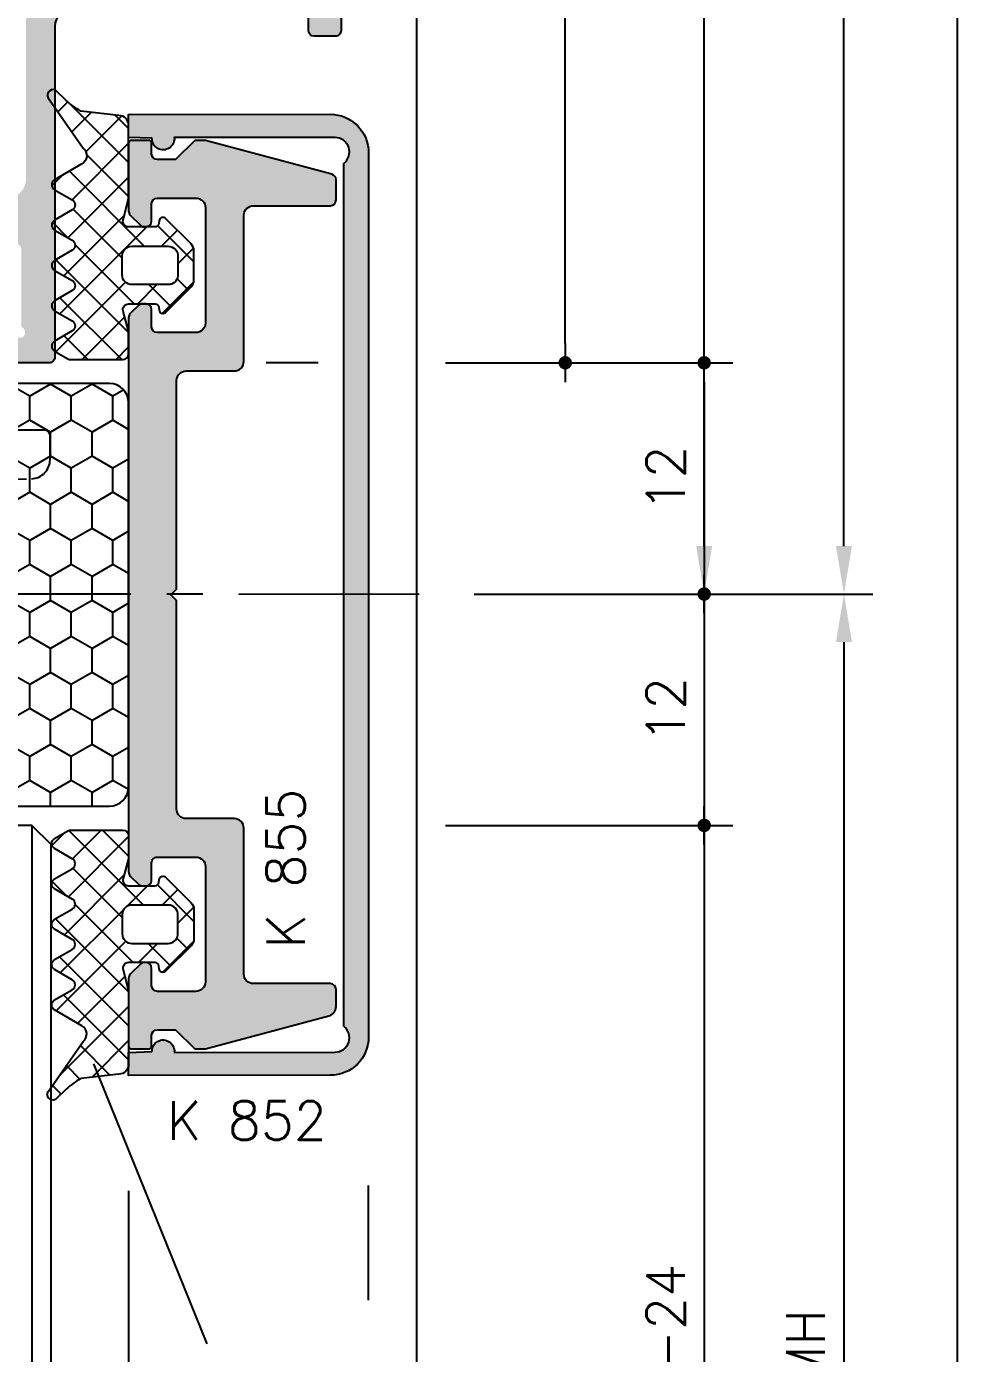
# Model space of a CAD drawing. Extents: x 0 to 4131, y -1600 to 527.
# Drawn here: x 621.5 to 670, y -1211.6 to -1142.6 of the extents above; entities that cross this region are included whole.
import ezdxf

# ---------------------------------------------------------------- set-up
doc = ezdxf.new("R2010")
doc.units = 0
doc.header["$LTSCALE"] = 7.5
doc.header["$MEASUREMENT"] = 0
doc.linetypes.add('CENTER', pattern=[2, 1.25, -0.25, 0.25, -0.25])
doc.linetypes.add('HIDDEN', pattern=[0.375, 0.25, -0.125])
doc.layers.get('0').update_dxf_attribs({"linetype": 'CONTINUOUS'})
doc.layers.get('DEFPOINTS').update_dxf_attribs({"linetype": 'CONTINUOUS'})
for name, color, linetype in [('ASSI', 1, 'CENTER'), ('FILL', 8, 'CONTINUOUS'), ('FINE', 7, 'CONTINUOUS'), ('GOMMA', 3, 'CONTINUOUS'), ('GROSSA', 4, 'CONTINUOUS'), ('MARCHIO', 7, 'CONTINUOUS'), ('NASC', 7, 'HIDDEN'), ('QUOTE', 254, 'CONTINUOUS'), ('TRATTEGGI', 140, 'CONTINUOUS'), ('VETRO', 6, 'CONTINUOUS')]:
    doc.layers.add(name, color=color, linetype=linetype)
doc.styles.get("Standard").update_dxf_attribs({"font": 'romans.shx'})
doc.dimstyles.new('FRECCIA_1-1', dxfattribs={"dimtxt": 2, "dimasz": 2.5, "dimexe": 1.5, "dimexo": 1.5, "dimgap": 1, "dimtad": 3, "dimdsep": 46, "dimtxsty": 'Standard', "dimcen": 0, "dimclrt": 2, "dimaunit": 1, "dimadec": 0, "dimazin": 0, "dimtfac": 0.7, "dimtmove": 0, "dimatfit": 3, "dimfxl": 1, "dimtolj": 2, "dimarcsym": 0})
doc.dimstyles.new('SCALA_1-1$0', dxfattribs={"dimtxt": 2, "dimasz": 1, "dimexe": 1.5, "dimexo": 1.5, "dimgap": 1, "dimtad": 3, "dimdsep": 46, "dimtxsty": 'Standard', "dimblk1": 'PUNTO', "dimblk2": 'PUNTO', "dimsah": 1, "dimcen": 0.09, "dimclrt": 2, "dimadec": 0, "dimazin": 0, "dimtfac": 0.7, "dimtmove": 0, "dimatfit": 3, "dimldrblk": 'PUNTO', "dimfxl": 1, "dimtolj": 2, "dimarcsym": 0})

# ---------------------------------------------------------------- blocks, each defined once
blk = doc.blocks.new('*D485')
at = {"layer": 'DEFPOINTS', "color": 0, "transparency": 16777216}
for p in [(643.3470687115619, -1172.090153354739), (644.0746751856543, -1247.989577344245), (664.0891889623015, -1247.989577344245)]:
    blk.add_point(p, dxfattribs=at)
at = {"layer": 'QUOTE', "color": 0, "lineweight": -2, "transparency": 16777216}
for p, q in [((644.8470687115619, -1172.090153354739), (665.5891889623015, -1172.090153354739)), ((664.0891889623015, -1174.590153354739), (664.0891889623015, -1247.989577344245))]:
    blk.add_line(p, q, dxfattribs=at)
at = {"layer": 'QUOTE', "color": 0, "transparency": 16777216}
blk.add_solid([(663.6725222956348, -1174.590153354739), (664.5058556289681, -1174.590153354739), (664.0891889623015, -1172.090153354739)], dxfattribs=at)
at = {"layer": 'QUOTE', "color": 2, "transparency": 16777216, "insert": (662.089188962301, -1211.289865349492), "char_height": 2, "attachment_point": 5, "rotation": 90}
blk.add_mtext('\\A2;MH', dxfattribs=at)
blk = doc.blocks.new('_None')
blk = doc.blocks.new('PUNTO')
blk.add_line((-1, 0), (1, 0))
at = {"const_width": 0.35}
blk.add_lwpolyline([(-0.1750000000000114, 0, 1), (0.1750000000000114, 0, 1)], format="xyb", close=True, dxfattribs=at)
blk = doc.blocks.new('*D486')
at = {"layer": 'DEFPOINTS', "color": 0, "transparency": 16777216}
for p in [(641.8470687115619, -1184.131036570296), (644.0746751856543, -1247.989577344245), (656.8144745836721, -1247.989577344245)]:
    blk.add_point(p, dxfattribs=at)
at = {"layer": 'QUOTE', "color": 0, "lineweight": -2, "transparency": 16777216}
for p, q in [((643.3470687115619, -1184.131036570296), (658.3144745836721, -1184.131036570296)), ((656.8144745836721, -1185.131036570296), (656.8144745836721, -1247.989577344245))]:
    blk.add_line(p, q, dxfattribs=at)
at = {"layer": 'QUOTE', "color": 0, "lineweight": -2, "transparency": 16777216, "rotation": 90}
blk.add_blockref('PUNTO', (656.8144745836721, -1184.131036570296), dxfattribs=at)
at = {"layer": 'QUOTE', "color": 2, "transparency": 16777216, "insert": (654.8144745836717, -1216.560306957271), "char_height": 2, "attachment_point": 5, "rotation": 90}
blk.add_mtext('\\A2;VETRO MH-24', dxfattribs=at)
blk = doc.blocks.new('*D487')
at = {"layer": 'DEFPOINTS', "color": 0, "transparency": 16777216}
for p in [(643.3470687115619, -1172.090153354739), (641.8470687115619, -1184.131036570296), (656.8144745836721, -1184.131036570296)]:
    blk.add_point(p, dxfattribs=at)
at = {"layer": 'QUOTE', "color": 0, "lineweight": -2, "transparency": 16777216}
for p, q in [((644.8470687115619, -1172.090153354739), (658.3144745836721, -1172.090153354739)), ((656.8144745836721, -1173.090153354739), (656.8144745836721, -1183.131036570296)), ((643.3470687115619, -1184.131036570296), (658.3144745836721, -1184.131036570296))]:
    blk.add_line(p, q, dxfattribs=at)
for p, rotation in [((656.8144745836721, -1172.090153354739), 90), ((656.8144745836721, -1184.131036570296), 270)]:
    blk.add_blockref('PUNTO', p, dxfattribs=dict(at, rotation=rotation))
at = {"layer": 'QUOTE', "color": 2, "transparency": 16777216, "insert": (654.8144745836717, -1178.110594962518), "char_height": 2, "attachment_point": 5, "rotation": 90}
blk.add_mtext('\\A2;12', dxfattribs=at)
blk = doc.blocks.new('*D488')
at = {"layer": 'DEFPOINTS', "color": 0, "transparency": 16777216}
for p in [(641.8470687115619, -1160.05463678053), (643.3470687115619, -1172.090153354739), (656.8144745836721, -1172.090153354739)]:
    blk.add_point(p, dxfattribs=at)
at = {"layer": 'QUOTE', "color": 0, "lineweight": -2, "transparency": 16777216}
for p, q in [((643.3470687115619, -1160.05463678053), (658.3144745836721, -1160.05463678053)), ((656.8144745836721, -1161.05463678053), (656.8144745836721, -1171.090153354739)), ((644.8470687115619, -1172.090153354739), (658.3144745836721, -1172.090153354739))]:
    blk.add_line(p, q, dxfattribs=at)
for p, rotation in [((656.8144745836721, -1160.05463678053), 90), ((656.8144745836721, -1172.090153354739), 270)]:
    blk.add_blockref('PUNTO', p, dxfattribs=dict(at, rotation=rotation))
at = {"layer": 'QUOTE', "color": 2, "transparency": 16777216, "insert": (654.8144745836717, -1166.072395067635), "char_height": 2, "attachment_point": 5, "rotation": 90}
blk.add_mtext('\\A2;12', dxfattribs=at)
blk = doc.blocks.new('*D489')
at = {"layer": 'DEFPOINTS', "color": 0, "transparency": 16777216}
for p in [(641.847068711562, -1075.016632784633), (649.580771647617, -1075.016632784633), (641.8470687115619, -1160.054636808116)]:
    blk.add_point(p, dxfattribs=at)
at = {"layer": 'QUOTE', "color": 0, "lineweight": -2, "transparency": 16777216}
for p, q in [((643.347068711562, -1075.016632784633), (651.080771647617, -1075.016632784633)), ((649.580771647617, -1159.054636808116), (649.580771647617, -1076.016632784633)), ((643.3470687115619, -1160.054636808116), (651.080771647617, -1160.054636808116))]:
    blk.add_line(p, q, dxfattribs=at)
for p, rotation in [((649.580771647617, -1075.016632784633), 90), ((649.580771647617, -1160.054636808116), 270)]:
    blk.add_blockref('PUNTO', p, dxfattribs=dict(at, rotation=rotation))
at = {"layer": 'QUOTE', "color": 2, "transparency": 16777216, "insert": (647.5807716476165, -1117.535634796374), "char_height": 2, "attachment_point": 5, "rotation": 90}
blk.add_mtext('\\A2;85', dxfattribs=at)
blk = doc.blocks.new('*D497')
at = {"layer": 'DEFPOINTS', "color": 0, "transparency": 16777216}
for p in [(645.1345676514773, -1043.775181573203), (664.0891889623015, -1043.775181573203), (643.3470687115619, -1172.090153354739)]:
    blk.add_point(p, dxfattribs=at)
at = {"layer": 'QUOTE', "color": 0, "lineweight": -2, "transparency": 16777216}
for p, q in [((664.0891889623015, -1169.590153354739), (664.0891889623015, -1043.775181573203)), ((644.8470687115619, -1172.090153354739), (665.5891889623015, -1172.090153354739))]:
    blk.add_line(p, q, dxfattribs=at)
at = {"layer": 'QUOTE', "color": 0, "transparency": 16777216}
blk.add_solid([(663.6725222956348, -1169.590153354739), (664.5058556289681, -1169.590153354739), (664.0891889623015, -1172.090153354739)], dxfattribs=at)
at = {"layer": 'QUOTE', "color": 2, "transparency": 16777216, "insert": (662.089188962301, -1106.682667463971), "char_height": 2, "attachment_point": 5, "rotation": 90}
blk.add_mtext('\\A2;HM', dxfattribs=at)
blk = doc.blocks.new('*D498')
at = {"layer": 'DEFPOINTS', "color": 0, "transparency": 16777216}
for p in [(645.1345676514773, -1043.775181573203), (656.8144745836721, -1043.775181573203), (643.3470687115619, -1172.090153354739)]:
    blk.add_point(p, dxfattribs=at)
at = {"layer": 'QUOTE', "color": 0, "lineweight": -2, "transparency": 16777216}
for p, q in [((656.8144745836721, -1169.590153354739), (656.8144745836721, -1043.775181573203)), ((644.8470687115619, -1172.090153354739), (658.3144745836721, -1172.090153354739))]:
    blk.add_line(p, q, dxfattribs=at)
at = {"layer": 'QUOTE', "color": 0, "transparency": 16777216}
blk.add_solid([(656.3978079170055, -1169.590153354739), (657.2311412503387, -1169.590153354739), (656.8144745836721, -1172.090153354739)], dxfattribs=at)
at = {"layer": 'QUOTE', "color": 2, "transparency": 16777216, "insert": (654.8144745836717, -1106.682667463971), "char_height": 2, "attachment_point": 5, "rotation": 90}
blk.add_mtext('\\A2;TELAIO HM-24', dxfattribs=at)

msp = doc.modelspace()

# ---------------------------------------------------------------- hatches: boundary and pattern name
at = {"layer": 'FILL'}
h = msp.add_hatch(color=253, dxfattribs=at)
h.paths.add_polyline_path([(590.5361964446654, -1125.468843408796, 0.5062415994910151), (590.2499270404307, -1125.079122573985), (588.6960283504593, -1125.079122573985, 0.2677884243600632), (588.5235879591248, -1125.180230180637, -0.3529849633650398), (588.1731031499987, -1125.31816836867), (587.1356571347553, -1125.044712860367, -0.3405910713408516), (586.912121072143, -1124.754621036491), (586.9121210721426, -1121.854637581562, -0.4142135623730951), (587.2121210721423, -1121.554637581562), (587.8121210721426, -1121.554637581562, 0.4142135623730951), (588.1121210721424, -1121.254637581562), (588.1121210721424, -1121.054637581562, 0.4142135623730951), (587.1121210721424, -1120.054637581562), (582.4121210721426, -1120.054637581562, 0.4142135623730951), (581.4121210721426, -1121.054637581562), (581.4121210721426, -1121.254637581562, 0.4142135623730951), (581.7121210721423, -1121.554637581562), (585.1121210721424, -1121.554637581562, -0.4142135623730951), (585.4121210721426, -1121.854637581562), (585.4121210721426, -1124.754637581562, -0.4142135623730951), (585.1121210721424, -1125.054637581562), (562.7121210721423, -1125.054637581562, -0.4142135623730951), (562.4121210721426, -1124.754637581562), (562.4121210721426, -1121.854637581562, -0.4142135623730951), (562.7121210721423, -1121.554637581562), (564.6121210721424, -1121.554637581562, 0.4142135623730951), (564.9121210721426, -1121.254637581562), (564.9121210721426, -1121.054637581562, 0.4142135623730951), (563.9121210721426, -1120.054637581562), (560.9121210721426, -1120.054637581562), (560.9121210721426, -1143.754637581562, 0.4142135623730951), (561.2121210721423, -1144.054637581562), (562.1121210721424, -1144.054637581562, 0.4142135623730951), (562.4121210721426, -1143.754637581562), (562.4121210721426, -1143.354637581562, -0.414213562373095), (562.7121210721423, -1143.054637581562), (590.2618633333361, -1143.054637581562, -0.4142135623730951), (590.7618633333361, -1143.554637581562), (590.7618633333361, -1159.554637564093, 0.4142135726064015), (591.2618633508052, -1160.054637564093), (593.0230524152942, -1160.054637520752), (594.0228454111918, -1159.791106794454, -0.3529849633649959), (594.3733302203179, -1159.929044982487, 0.2677884243586208), (594.5457706116515, -1160.030152589139), (596.0996693016243, -1160.030152589139, 0.5062415994909608), (596.3859387058585, -1159.640431754328), (595.7839742556623, -1157.719762994498, 0.1989123673796476), (595.3912047144279, -1157.250044560157), (595.1101343784132, -1157.103115287229, 0.577350269189636), (594.8176561798202, -1157.288739917459), (594.8297533015289, -1157.57716147175), (593.1216564051426, -1158.661224681631, -0.1423287356553773), (592.8001451144494, -1158.754637581562), (592.7618633333361, -1158.754637581562, -0.707106781186458), (592.7618633333361, -1158.188952156612), (592.7618633333361, -1154.15463750256, -0.414213562373095), (593.0618633333359, -1153.85463750256), (593.2814785756066, -1153.85463750256, -0.1316524975874153), (593.4314785756067, -1153.894829881424), (594.9618633333359, -1154.778397933263, 0.5773502691893652), (595.2618633333361, -1154.605192852506), (595.2618633333361, -1153.450492314127, 0.2679491924311162), (594.7618633333361, -1152.584466910342), (592.7618633333361, -1151.429766371963, -0.267949192431109), (592.2618633333361, -1150.563740968179), (592.2618633333361, -1143.554637581562, 0.4142135623730951), (590.2618633333361, -1141.554637581562), (588.0623788109508, -1141.554637581562, -0.4142135623730951), (587.0623788109508, -1140.554637581562), (587.0623788109508, -1134.1701076354, -0.2679491924310897), (587.5623788109508, -1133.304082231616), (588.912121072143, -1132.52480817378, 0.2679491924310899), (589.412121072143, -1131.658782769995), (589.412121072143, -1130.504082231616, 0.577350269189365), (589.1121210721433, -1130.330877150859), (587.581736314414, -1131.214445202698, -0.1316524975874026), (587.4317363144139, -1131.254637581563), (587.2121210721432, -1131.254637581563, -0.4142135623730951), (586.912121072143, -1130.954637581562), (586.912121072143, -1126.920323006512, -0.707106781186458), (586.912121072143, -1126.354637581562), (586.9504028532563, -1126.354637581562, -0.1423287356553773), (587.2719141439495, -1126.448050481493), (588.9800110403351, -1127.532113691374), (588.9679139186267, -1127.820535245665, 0.5773502691894904), (589.2603921172201, -1128.006159875895), (589.5414624532348, -1127.859230602967, 0.1989123673796478), (589.9342319944692, -1127.389512168626)])
h.paths.add_polyline_path([(585.4121210721426, -1127.054637581562), (585.4121210721426, -1141.054637581562, -0.4142135623730951), (585.1121210721424, -1141.354637581562), (582.4121210721426, -1141.354637581562), (582.4121210721426, -1141.554637581562), (565.4121210721426, -1141.554637581562), (565.4121210721426, -1141.354637581562), (562.7121210721423, -1141.354637581562, -0.4142135623730957), (562.4121210721426, -1141.054637581562), (562.4121210721426, -1127.054637581562, -0.4142135623730951), (562.7121210721423, -1126.754637581562), (565.4121210721426, -1126.754637581562), (565.4121210721426, -1126.554637581562), (582.4121210721426, -1126.554637581562), (582.4121210721426, -1126.754637581562), (585.1121210721424, -1126.754637581562, -0.4142135623730946)], flags=16)
h.paths.add_polyline_path([(627.7133606196919, -1125.354637581562, 0.414213562373317), (627.4133606196922, -1125.054637581562), (625.6514231252588, -1125.054637581562), (624.6516298986578, -1125.31816836867, -0.3529849633649749), (624.3011450895317, -1125.180230180636, 0.2677884243618742), (624.1287046981959, -1125.079122573985), (622.5748060082258, -1125.079122573985, 0.5062415994908586), (622.2885366039911, -1125.468843408796), (622.8905010541873, -1127.389512168626, 0.1989123673796727), (623.2832705954218, -1127.859230602967), (623.5643409314364, -1128.006159875894, 0.5773502691896791), (623.8568191300299, -1127.820535245665), (623.8447220083215, -1127.532113691374), (625.552818904707, -1126.448050481493, -0.142328735655366), (625.8743301954003, -1126.354637581562), (625.9126119765135, -1126.354637581562, -0.7071067811864375), (625.9126119765135, -1126.920323006512), (625.9126119765135, -1130.954637581562, -0.4142135623731505), (625.6126119765138, -1131.254637581562), (625.3929967342431, -1131.254637581562, -0.1316524975873914), (625.242996734243, -1131.214445202698), (623.7126119765137, -1130.330877150859, 0.577350269189835), (623.4126119765135, -1130.504082231616), (623.4126119765135, -1131.658782767586, 0.2679491875892408), (623.9126119608643, -1132.524808162335), (625.4126119937375, -1133.390833624876, -0.2679491871019831), (625.9126119765135, -1134.256859018716), (625.9126119765135, -1138.254637581563, -0.4142135623730839), (624.4126119765135, -1139.754637581563), (623.5126118656619, -1139.754637581563, 0.4142135623730951), (621.5126118656619, -1141.754637581563), (621.5126118656619, -1150.477137733356, -0.2679491924311126), (621.0126118656624, -1151.34316313714), (619.2626118656619, -1152.353526108222, 0.2679491924311431), (618.7626118656619, -1153.219551512007), (618.7626118656619, -1154.605192158062, 0.5773502691897404), (619.0626118656621, -1154.778397238819), (620.5929966233914, -1153.89482918698, -0.1316524975874119), (620.7429966233915, -1153.854636808115), (620.9626118656618, -1153.854636808115, -0.4142135623731505), (621.2626118656619, -1154.154636808115), (621.2626118656619, -1158.188951383166, -0.7071067811864375), (621.2626118656619, -1158.754636808115), (621.2243300845487, -1158.754636808115, -0.142328735655414), (620.9028187938554, -1158.661223908184), (619.1947218974699, -1157.577160698303), (619.2068190191783, -1157.288739144012, 0.5773502691896787), (618.9143408205848, -1157.103114513783), (618.6332704845702, -1157.250043786711, 0.1989123673796722), (618.2405009433357, -1157.719762221052), (617.6385364931396, -1159.640430980882, 0.5062415994908586), (617.9248058973742, -1160.030151815693), (619.4787045873463, -1160.030151815693, 0.267788424359144), (619.6511449786801, -1159.929044209041, -0.3529849633649747), (620.0016297878062, -1159.791106021007), (621.001422805098, -1160.054636752944), (622.7126118656622, -1160.054636808115, 0.414213562373317), (623.0126118656619, -1159.754636808115), (623.0126118656619, -1142.554637581562, -0.4142135623730951), (624.0126118656619, -1141.554637581562), (635.9128697153208, -1141.554637581562, -0.4142135623731505), (636.212869715321, -1141.854637581562), (636.212869715321, -1142.754637581563, 0.4142135623728732), (636.5128697153207, -1143.054637581562), (637.612869715321, -1143.054637581562, 0.4142135623730951), (637.9128697153208, -1142.754637581563), (637.9128697153208, -1069.354637581562, 0.4142135623733448), (637.6128697153201, -1069.054637581562), (633.2128697153205, -1069.054637581562, 0.4142135623731229), (632.9128697153208, -1069.354637581562), (632.9128697153208, -1070.854637581562, 0.4142135623724291), (633.612869715319, -1071.554637581566, 0.4142135623748154), (633.9128697153208, -1071.254637581566), (633.9128697153208, -1070.554637581562, -0.4142135623729841), (634.2128697153205, -1070.254637581562), (635.6128697153206, -1070.254637581562, -0.4142135623730831), (636.3128697153209, -1070.954637581562), (636.3128697153209, -1077.154637581562, -0.4142135623731666), (635.6128697153206, -1077.854637581562), (634.2128697153205, -1077.854637581562, -0.4142135623728732), (633.9128697153208, -1077.554637581562), (633.9128697153208, -1076.854637581562, 0.4142135623726234), (633.6128697153213, -1076.554637581562, 0.4142135623734043), (632.9128697153208, -1077.254637581562), (632.9128697153208, -1080.254637581562, 0.4142135623728731), (633.2128697153205, -1080.554637581562), (633.6128697153206, -1080.554637581561, 0.4142135623728731), (633.9128697153208, -1080.254637581562), (633.9128697153208, -1079.354637581562, -0.414213562372873), (634.2128697153205, -1079.054637581562), (635.6128697153201, -1079.054637581562, -0.414213562373206), (635.9128697153203, -1079.354637581562), (635.9128697153203, -1121.054637581562), (635.6849173212311, -1126.632374389571, -0.3916013416281383), (634.6879434054838, -1127.554637581562), (628.0133606196921, -1127.554637581562, -0.4142135623732062), (627.7133606196919, -1127.254637581562)])
h.paths.add_polyline_path([(628.4128697153208, -1129.354637581562), (635.9128697153208, -1129.354637581562, -0.4142135623730951), (636.212869715321, -1129.654637581563), (636.212869715321, -1139.754637581563, -0.4142135623730949), (635.9128697153208, -1140.054637581563), (628.4128697153208, -1140.054637581562, -0.4142135623730951), (628.112869715321, -1139.754637581563), (628.112869715321, -1138.346162372369, 0.3657421531723097), (627.8631151675065, -1138.050399976966, -0.3657421531722899), (627.613360619692, -1137.754637581563), (627.613360619692, -1131.654637581563, -0.3657421531723078), (627.8631151675065, -1131.358875186159, 0.3657421531723031), (628.112869715321, -1131.063112790756), (628.112869715321, -1129.654637581563, -0.4142135623730951)], flags=16)
h = msp.add_hatch(dxfattribs=at)
h.set_pattern_fill('ANSI37', color=137, scale=10, angle=90, style=0)
h.set_pattern_definition([(225, (705.8946057817441, -1081.955298813793), (-0.8838834764831844, 0.8838834764831843), []), (135, (705.8946057817441, -1081.955298813793), (0.8838834764831843, 0.8838834764831844), [])])
h.paths.add_polyline_path([(626.839739463004, -1158.408180128678, -0.03997750734531213), (626.8499617151174, -1158.5354818605), (626.8499617151174, -1159.587219101385, -0.4142135623731506), (626.5499617151174, -1159.887219101385), (623.8411851866679, -1159.887219101385, -0.1316524980088336), (623.6911851862374, -1159.847026722272), (622.9999617121425, -1159.447948664738, -0.5773502699886991), (622.9999617136264, -1158.928333422107), (623.9190142740003, -1158.397718181112, 0.5773502691896143), (623.9190142740003, -1157.878102938842), (622.9999617121427, -1157.34748769111, -0.5773502699886969), (622.9999617136266, -1156.82787244848), (623.9190142740006, -1156.29725721203, 0.5773502691896142), (623.9190142740006, -1155.777641969759), (622.9999617121427, -1155.247026722027, -0.5773502699886969), (622.9999617136266, -1154.727411479397), (623.9190142740006, -1154.196796242947, 0.5773502691896143), (623.9190142740006, -1153.677181000676), (622.9999617121427, -1153.146565752493, -0.5773502704903818), (622.9999617140177, -1152.626950509637), (623.919014273016, -1152.096335276277, 0.5773502700173057), (623.9190142745222, -1151.576720033634), (622.9999617111016, -1151.046104790486, -0.5773502698239584), (622.9999617127585, -1150.52648954793), (624.4193476127439, -1149.707006720509, 0.5220051325606436), (624.4890056522117, -1148.889521992586), (622.7295019911121, -1146.363479736458, -0.8769764629927508), (623.0491237525403, -1145.861774067411), (623.6068779108427, -1146.397268691209, 0.07546705698885332), (624.3693651542449, -1146.950917300003), (626.3499617151172, -1147.187219101385, -0.4142135623730951), (626.8499617151172, -1147.687219101385), (626.8499617151172, -1151.528108109838), (626.5601839672306, -1152.609573387854, 0.4931454260312984), (626.8499617151172, -1152.987219101385), (627.6136345719015, -1152.987219101385, 0.05088627350142879), (627.6742257838289, -1152.993401632474), (627.749961715117, -1152.993401632474, 0.05088627350199604), (627.8105529270451, -1152.987219101384), (628.2275495614113, -1152.987219101384, 0.3888787318528493), (628.4267885010297, -1152.804650249934), (628.438587423163, -1152.669787952835, -0.637070260807382), (628.7792477190185, -1152.545797745147), (630.1035151057104, -1153.870065131839, -0.1989123673796531), (630.2499617151173, -1154.223618522432), (630.2499617151173, -1155.750819680338, -0.1989123673796624), (630.1035151057106, -1156.104373070931), (628.7792477190185, -1157.428640457623, -0.6370702608073785), (628.438587423163, -1157.304650249935), (628.4267885010297, -1157.169787952836, 0.3888787318528493), (628.2275495614113, -1156.987219101386), (627.8105529270442, -1156.987219101385, 0.0508862735010898), (627.749961715117, -1156.981036570296), (627.5742257838292, -1156.981036570296, 0.05088627350053079), (627.5136345719027, -1156.987219101385), (626.8499617151172, -1156.987219101385, 0.4931454260312355), (626.5601839672304, -1157.364864814916)])
h.paths.add_polyline_path([(627.0168813366051, -1155.987219101384), (628.9184850484417, -1155.987219101385, 0.4410091218321642), (629.4164338329374, -1155.441975228656), (629.4164338329372, -1154.532462974113, 0.4410091218320471), (628.9184850484417, -1153.987219101385), (627.0168813366051, -1153.987219101385, 0.4142135623730951), (626.5168813366051, -1154.487219101385), (626.5168813366051, -1155.487219101384, 0.4142135623730284)], flags=16)
h = msp.add_hatch(color=253, dxfattribs=at)
edge = h.paths.add_edge_path()
edge.add_line((629.2283868912407, -1195.942631949071), (637.5970687115617, -1195.930944084835))
edge.add_arc((637.5970687115589, -1195.180944084837), 0.74999999999838, 270.0000000002171, 413.1301023539071)
edge.add_line((638.0470687115605, -1194.58094408484), (638.0470687115658, -1149.680944084835))
edge.add_arc((637.5970687115616, -1149.080944084838), 0.7499999999997272, 306.8698976462439, 450)
edge.add_line((637.5970687115616, -1148.330944084838), (629.22838067213, -1148.32582831268))
edge.add_arc((628.6487878637979, -1148.389453954265), 0.583074648512034, -182.06933845399635, 6.2646429030019135, ccw=False)
edge.add_line((628.0660934613663, -1148.368399759617), (626.8499617151159, -1148.324457901936))
edge.add_line((626.8499617151158, -1148.324457901936), (626.8499617151158, -1147.125250472446))
edge.add_line((626.8499617151158, -1147.125250472446), (637.3466070082487, -1147.12270957008))
edge.add_arc((637.3470687115617, -1149.122709516787), 1.999999999999935, -7.958078640513122e-13, 90.01322682572749, ccw=False)
edge.add_line((639.3470687115616, -1149.122709516787), (639.3470687115616, -1195.139363623803))
edge.add_arc((637.3470687115616, -1195.139363623803), 2.000000000000057, -89.9708159141536, 1.1937117960769683e-12, ccw=False)
edge.add_line((637.348087428292, -1197.139363364357), (626.849969600199, -1197.144970441985))
edge.add_line((626.8499696001988, -1197.144970441985), (626.8499696001988, -1195.945762888884))
edge.add_line((626.8499696001988, -1195.945762888884), (628.0660684870819, -1195.900920850388))
edge.add_arc((628.6487471453563, -1195.879435345297), 0.583074648512006, -6.222231991426725, 182.1117493655718, ccw=False)
h = msp.add_hatch(color=253, dxfattribs=at)
edge = h.paths.add_edge_path()
edge.add_arc((629.849961715116, -1183.281036570295), 0.5000000000000142, 180.0000000000016, 270, ccw=False)
edge.add_line((629.349961715116, -1183.281036570295), (629.3499617151157, -1172.431036570295))
edge.add_line((629.3499617151158, -1172.431036570295), (629.0499617151157, -1172.131036570295))
edge.add_line((629.0499617151156, -1172.131036570295), (629.3499617151157, -1171.831036570295))
edge.add_line((629.3499617151158, -1171.831036570295), (629.3499617151155, -1160.981036570295))
edge.add_arc((629.8499617151153, -1160.981036570295), 0.5, 90, 180, ccw=False)
edge.add_line((629.8499617151153, -1160.481036570295), (632.3499617151163, -1160.481036570295))
edge.add_arc((632.3499617151163, -1159.981036570295), 0.5, 270, 360)
edge.add_line((632.8499617151163, -1159.981036570295), (632.8499617151161, -1152.381036570295))
edge.add_arc((633.3499617151163, -1152.381036570295), 0.5, 90, 180, ccw=False)
edge.add_line((633.3499617151163, -1151.881036570295), (637.3499617151163, -1151.881036570295))
edge.add_arc((637.349961715116, -1151.581036570295), 0.3000000000000682, 270.0000000000217, 360.0000000000217)
edge.add_line((637.6499617151162, -1151.581036570295), (637.6499617151162, -1150.53328917522))
edge.add_arc((637.3499617151163, -1150.53328917522), 0.3000000000000114, 359.9999999999946, 434.9999999999959)
edge.add_line((637.427607428647, -1150.243511427333), (630.8499617151163, -1148.481036570295))
edge.add_line((630.8499617151163, -1148.481036570295), (630.2948344490477, -1148.481036570295))
edge.add_line((630.2948344490476, -1148.481036570295), (629.2948344490476, -1149.481036570295))
edge.add_line((629.2948344490476, -1149.481036570295), (628.349961715116, -1149.481036570295))
edge.add_arc((628.3499617151163, -1149.181036570295), 0.3000000000000398, 179.9999999999729, 269.9999999999783, ccw=False)
edge.add_line((628.0499617151161, -1149.181036570295), (628.0499617151161, -1148.631036570295))
edge.add_arc((627.8999617151162, -1148.631036570295), 0.1500000000000341, 359.9999999999783, 449.9999999999783)
edge.add_line((627.8999617151162, -1148.481036570295), (626.9999617151165, -1148.481036570295))
edge.add_arc((626.9999617151166, -1148.631036570295), 0.1500000000000625, 90.0000000000217, 180.0000000000109)
edge.add_line((626.8499617151165, -1148.631036570295), (626.8499617151164, -1152.156772501583))
edge.add_arc((627.1499617151164, -1152.156772501583), 0.3000000000000682, 179.9999999999864, 224.9999999999904)
edge.add_line((626.9378296807604, -1152.368904535939), (627.462093749472, -1152.893168604651))
edge.add_arc((627.6742257838278, -1152.681036570295), 0.2999999999999441, 225.0000000000288, 270.0000000000217)
edge.add_line((627.674225783828, -1152.981036570295), (627.7499617151161, -1152.981036570295))
edge.add_arc((627.7499617151161, -1152.681036570295), 0.3000000000001108, 270.0000000000054, 360.0000000000136)
edge.add_line((628.0499617151161, -1152.681036570295), (628.0499617151161, -1151.781036570295))
edge.add_arc((628.3499617151163, -1151.781036570295), 0.3000000000000114, 89.99999999998909, 179.9999999999891, ccw=False)
edge.add_line((628.3499617151163, -1151.481036570295), (630.3499617151164, -1151.481036570295))
edge.add_arc((630.3499617151163, -1151.981036570295), 0.5, 0, 90, ccw=False)
edge.add_line((630.8499617151163, -1151.981036570295), (630.8499617151163, -1157.981036570295))
edge.add_arc((630.3499617151163, -1157.981036570295), 0.5, -90, 0, ccw=False)
edge.add_line((630.3499617151163, -1158.481036570295), (628.3499617151161, -1158.481036570295))
edge.add_arc((628.3499617151163, -1158.181036570295), 0.3000000000000114, 180.0000000000109, 270.00000000001086, ccw=False)
edge.add_line((628.0499617151161, -1158.181036570295), (628.0499617151161, -1157.281036570295))
edge.add_arc((627.7499617151161, -1157.281036570295), 0.2999999999999545, 0, 90)
edge.add_line((627.7499617151161, -1156.981036570295), (627.5742257838282, -1156.981036570295))
edge.add_arc((627.5742257838281, -1157.281036570295), 0.3000000000000114, 89.999999999962, 134.9999999999654)
edge.add_line((627.3620937494723, -1157.068904535939), (626.9378296807593, -1157.493168604652))
edge.add_arc((627.1499617151158, -1157.705300639008), 0.300000000000316, 135.0000000000614, 180.0000000000597)
edge.add_line((626.8499617151153, -1157.705300639008), (626.8499617151164, -1186.556772501583))
edge.add_arc((627.1499617151164, -1186.556772501583), 0.3000000000001251, 179.9999999999891, 224.9999999999847)
edge.add_line((626.9378296807604, -1186.768904535939), (627.3620937494723, -1187.193168604651))
edge.add_arc((627.5742257838281, -1186.981036570295), 0.3000000000000346, 225.0000000000384, 270.000000000038)
edge.add_line((627.5742257838283, -1187.281036570295), (627.7499617151162, -1187.281036570295))
edge.add_arc((627.7499617151163, -1186.981036570295), 0.2999999999998408, 269.9999999999783, 359.9999999999783)
edge.add_line((628.0499617151161, -1186.981036570295), (628.0499617151161, -1186.081036570295))
edge.add_arc((628.3499617151163, -1186.081036570295), 0.3000000000000114, 89.99999999998909, 179.9999999999891, ccw=False)
edge.add_line((628.3499617151163, -1185.781036570295), (630.3499617151164, -1185.781036570295))
edge.add_arc((630.3499617151163, -1186.281036570295), 0.5, 0, 90, ccw=False)
edge.add_line((630.8499617151163, -1186.281036570295), (630.8499617151163, -1192.268671508117))
edge.add_arc((630.3499617151163, -1192.268671508117), 0.5, -90, 0, ccw=False)
edge.add_line((630.3499617151163, -1192.768671508117), (628.3499617151161, -1192.768671508117))
edge.add_arc((628.3499617151163, -1192.468671508117), 0.3000000000000114, 180.0000000000109, 270.00000000001086, ccw=False)
edge.add_line((628.0499617151161, -1192.468671508117), (628.0499617151161, -1191.568671508117))
edge.add_arc((627.7499617151161, -1191.568671508117), 0.2999999999999829, 8.142219984547067e-12, 90.00000000001629)
edge.add_line((627.7499617151161, -1191.268671508117), (627.674225783828, -1191.268671508117))
edge.add_arc((627.6742257838282, -1191.568671508117), 0.3000000000000682, 90.00000000003257, 135.000000000023)
edge.add_line((627.4620937494719, -1191.356539473761), (626.9378296807603, -1191.880803542473))
edge.add_arc((627.1499617151164, -1192.092935576829), 0.3000000000000647, 135.0000000000096, 180.0000000000136)
edge.add_line((626.8499617151163, -1192.092935576829), (626.8499617151164, -1195.618671508117))
edge.add_arc((626.9999617151166, -1195.618671508117), 0.1500000000000341, 179.9999999999783, 269.9999999999783)
edge.add_line((626.9999617151163, -1195.768671508117), (627.8999617151161, -1195.768671508117))
edge.add_arc((627.8999617151162, -1195.618671508117), 0.1499999999999062, 269.9999999999674, 359.9999999999837)
edge.add_line((628.0499617151161, -1195.618671508117), (628.0499617151161, -1195.068671508117))
edge.add_arc((628.349961715116, -1195.068671508117), 0.2999999999999545, 90, 180, ccw=False)
edge.add_line((628.349961715116, -1194.768671508117), (629.2948344490476, -1194.768671508117))
edge.add_line((629.2948344490476, -1194.768671508117), (630.2948344490476, -1195.768671508117))
edge.add_line((630.2948344490476, -1195.768671508117), (630.8499617151161, -1195.768671508117))
edge.add_line((630.8499617151163, -1195.768671508117), (637.2793712376675, -1194.045916418741))
edge.add_arc((637.1499617151162, -1193.562953505596), 0.4999999999999677, 285.0000000000056, 360.0000000000065)
edge.add_line((637.6499617151162, -1193.562953505596), (637.6499617151162, -1192.668671508117))
edge.add_arc((637.3499617151163, -1192.668671508117), 0.2999999999998408, 2.171258662546913e-11, 90.0000000000217)
edge.add_line((637.3499617151163, -1192.368671508117), (633.3499617151163, -1192.368671508117))
edge.add_arc((633.3499617151163, -1191.868671508117), 0.5, 180, 270, ccw=False)
edge.add_line((632.8499617151163, -1191.868671508117), (632.8499617151164, -1184.281036570295))
edge.add_arc((632.3499617151163, -1184.281036570295), 0.5, 0, 90)
edge.add_line((632.3499617151163, -1183.781036570295), (629.849961715116, -1183.781036570295))
h = msp.add_hatch(dxfattribs=at)
h.set_pattern_fill('HONEY', color=137, scale=10, angle=90, style=0)
h.set_pattern_definition([(90, (696.394166226622, -1209.922997261605), (-1.08253175, 1.875), [1.25, -2.5]), (210, (696.394166226622, -1209.922997261605), (-1.082531757095823, -1.874999995903225), [1.25, -2.499999999999999]), (150, (696.394166226622, -1209.922997261605), (-2.165063507095823, 4.096775551476646e-09), [-2.5, 1.25])])
h.paths.add_polyline_path([(617.8499617151158, -1161.131036570295, 0.4142135623730955), (616.8499617151158, -1162.131036570295), (616.8499617151158, -1182.131036570295, 0.4142135623730951), (617.8499617151158, -1183.131036570295), (625.8499617151158, -1183.131036570295, 0.4142135623730951), (626.8499617151158, -1182.131036570295), (626.8499617151158, -1162.131036570295, 0.414213562373101), (625.8499617151158, -1161.131036570295)])
h = msp.add_hatch(dxfattribs=at)
h.set_pattern_fill('ANSI37', color=137, scale=10, angle=90, style=0)
h.set_pattern_definition([(135, (705.8946057817441, -1259.467693234339), (-0.8838834764831844, -0.8838834764831843), []), (225, (705.8946057817441, -1259.467693234339), (0.8838834764831843, -0.8838834764831844), [])])
edge = h.paths.add_edge_path()
edge.add_line((626.8499617151174, -1184.674854039206), (626.8499617151174, -1185.726247298383))
edge.add_arc((626.0500394158857, -1185.726419289248), 0.7999223177214139, -9.169612597042487, 0.012319134680183197, ccw=False)
edge.add_line((626.839739463004, -1185.853893011913), (626.5601839672304, -1186.897208325675))
edge.add_arc((626.8499617151172, -1186.974854039206), 0.2999999999999582, 165.0000000000062, 269.9999999999946)
edge.add_line((626.8499617151172, -1187.274854039206), (628.2275495614113, -1187.274854039205))
edge.add_arc((628.2275495614113, -1187.074854039205), 0.2000000000001165, 270, 354.9999999999696)
edge.add_line((628.4267885010297, -1187.092285187755), (628.438587423163, -1186.957422890656))
edge.add_arc((628.6378263627812, -1186.974854039205), 0.1999999999999368, 45.00000000000858, 174.9999999999896, ccw=False)
edge.add_line((628.7792477190185, -1186.833432682968), (630.1035151057106, -1188.15770006966))
edge.add_arc((629.7499617151173, -1188.511253460253), 0.4999999999998935, -4.774847184307873e-12, 44.999999999996476, ccw=False)
edge.add_line((630.2499617151173, -1188.511253460253), (630.2499617151173, -1190.038454618159))
edge.add_arc((629.749961715117, -1190.038454618159), 0.5000000000001137, 314.99999999999653, 359.9999999999951, ccw=False)
edge.add_line((630.1035151057104, -1190.392008008752), (628.7792477190184, -1191.716275395444))
edge.add_arc((628.6378263627812, -1191.574854039207), 0.1999999999999192, 185.0000000000104, 314.99999999999136, ccw=False)
edge.add_line((628.438587423163, -1191.592285187756), (628.4267885010297, -1191.457422890657))
edge.add_arc((628.2275495614113, -1191.474854039207), 0.2000000000001141, 5.000000000030444, 90)
edge.add_line((628.2275495614113, -1191.274854039207), (626.8499617151173, -1191.274854039206))
edge.add_arc((626.8499617151173, -1191.574854039206), 0.300000000000054, 90.00000000001629, 195.0000000000172)
edge.add_line((626.5601839672306, -1191.652499752737), (626.8499617151173, -1192.733965030753))
edge.add_line((626.8499617151172, -1192.733965030753), (626.849961715117, -1196.574854039206))
edge.add_arc((626.3499617151172, -1196.574854039206), 0.5, -90, 0, ccw=False)
edge.add_line((626.3499617151172, -1197.074854039206), (624.3693651542449, -1197.311155840588))
edge.add_arc((625.8117497775772, -1200.099488801305), 3.13931108707713, 117.3522010218882, 134.6152534579422)
edge.add_line((623.6068779108427, -1197.864804449382), (623.0491237525403, -1198.40029907318))
edge.add_arc((622.922338274018, -1198.128406737069), 0.3000000000000118, 129.9999999999959, 294.99999999999864, ccw=False)
edge.add_line((622.7295019911121, -1197.898593404133), (624.4890056522117, -1195.372551148005))
edge.add_arc((624.1693476136635, -1194.988079122505), 0.5000000000000204, 309.7408399769757, 420.0000001216918)
edge.add_line((624.4193476127439, -1194.555066420082), (622.9999617127585, -1193.735583592661))
edge.add_arc((623.1499617116827, -1193.475775970905), 0.2999999999999469, 120.0000001281785, 240.0000002372135, ccw=False)
edge.add_line((622.9999617111016, -1193.215968350105), (623.9190142745222, -1192.685353106957))
edge.add_arc((623.7690142740917, -1192.42554548607), 0.2999999999999985, 300.0000000949411, 420.0000002372068)
edge.add_line((623.919014273016, -1192.165737864314), (622.9999617140177, -1191.635122630954))
edge.add_arc((623.1499617125733, -1191.375315008985), 0.3000000000000272, 120.00000009493701, 240.0000003185168, ccw=False)
edge.add_line((622.9999617121427, -1191.115507388098), (623.9190142740005, -1190.584892139915))
edge.add_arc((623.7690142740005, -1190.325084518779), 0.3000000000000078, 300.0000000000003, 419.9999999999997)
edge.add_line((623.9190142740006, -1190.065276897644), (622.9999617136266, -1189.534661661194))
edge.add_arc((623.1499617125733, -1189.274854039451), 0.3000000000000034, 120.00000009493971, 240.0000002322932, ccw=False)
edge.add_line((622.9999617121427, -1189.015046418564), (623.9190142740006, -1188.484431170832))
edge.add_arc((623.7690142740005, -1188.224623549697), 0.2999999999999443, 300.0000000000011, 419.9999999999989)
edge.add_line((623.9190142740006, -1187.964815928561), (622.9999617136266, -1187.434200692112))
edge.add_arc((623.1499617125733, -1187.174393070368), 0.3000000000000034, 120.00000009493971, 240.0000002322932, ccw=False)
edge.add_line((622.9999617121427, -1186.914585449481), (623.9190142740005, -1186.383970201749))
edge.add_arc((623.7690142740004, -1186.124162580614), 0.3000000000000078, 300.0000000000003, 419.9999999999997)
edge.add_line((623.9190142740003, -1185.864354959479), (622.9999617136264, -1185.333739718484))
edge.add_arc((623.149961712573, -1185.07393209674), 0.2999999999999399, 120.00000009494039, 240.0000002322924, ccw=False)
edge.add_line((622.9999617121425, -1184.814124475853), (623.6911851862372, -1184.415046418319))
edge.add_arc((623.8411851866679, -1184.674854039206), 0.3000000000000146, 90.00000000001091, 120.00000009495179, ccw=False)
edge.add_line((623.8411851866679, -1184.374854039206), (626.5499617151174, -1184.374854039206))
edge.add_arc((626.5499617151174, -1184.674854039206), 0.2999999999999261, -5.5138116294983774e-12, 90.0000000000054, ccw=False)
edge = h.paths.add_edge_path(flags=16)
edge.add_line((628.9184850484417, -1188.274854039206), (627.0168813366051, -1188.274854039207))
edge.add_arc((627.0168813366051, -1188.774854039207), 0.5, 90.00000000001303, 180)
edge.add_line((626.5168813366051, -1188.774854039207), (626.516881336605, -1189.774854039206))
edge.add_arc((627.0168813366051, -1189.774854039206), 0.5, 180, 270)
edge.add_line((627.0168813366051, -1190.274854039206), (628.9184850484418, -1190.274854039206))
edge.add_arc((628.9184850484417, -1189.774854039206), 0.4999999999999858, 270.0000000000065, 365.1916673416039)
edge.add_line((629.4164338329372, -1189.729610166478), (629.4164338329374, -1188.820097911934))
edge.add_arc((628.9184850484418, -1188.774854039206), 0.5000000000000533, 354.8083326584051, 450.0000000000228)

# ---------------------------------------------------------------- linework, layer by layer
at = {"layer": 'ASSI'}
msp.add_line((512.5961103404577, -1172.013754348536), (643.3470687115616, -1172.090153354739), dxfattribs=at)
at = {"layer": 'FINE'}
for p, q in [((641.8470687115616, -1247.565976350448), (641.8470687115619, -1043.775181573202)), ((626.8499696001988, -1203.146638723535), (626.8499696001988, -1248.065976350448))]:
    msp.add_line(p, q, dxfattribs=at)
at = {"layer": 'GOMMA'}
for points in [[(626.8499617151174, -1159.587219101385), (626.8499617151174, -1158.535825842208, 0.04008518434644911), (626.839739463004, -1158.408180128678), (626.5601839672304, -1157.364864814916, -0.4931454260312356), (626.8499617151172, -1156.987219101385), (628.2275495614113, -1156.987219101386, -0.3888787318528493), (628.4267885010297, -1157.169787952836), (628.438587423163, -1157.304650249935, 0.6370702608073786), (628.7792477190185, -1157.428640457623), (630.1035151057106, -1156.104373070931, 0.1989123673796624), (630.2499617151173, -1155.750819680338), (630.2499617151173, -1154.223618522432, 0.1989123673796531), (630.1035151057104, -1153.870065131839), (628.7792477190185, -1152.545797745147, 0.637070260807382), (628.438587423163, -1152.669787952835), (628.4267885010297, -1152.804650249934, -0.3888787318528493), (628.2275495614113, -1152.987219101384), (626.8499617151172, -1152.987219101385, -0.4931454260312984), (626.5601839672306, -1152.609573387854), (626.8499617151172, -1151.528108109838), (626.8499617151172, -1147.687219101385, 0.414213562373095), (626.3499617151172, -1147.187219101385), (624.3693651542449, -1146.950917300003, -0.07546705698885331), (623.6068779108427, -1146.397268691209), (623.0491237525403, -1145.861774067411, 0.8769764629927514), (622.7295019911121, -1146.363479736458), (624.4890056522117, -1148.889521992586, -0.5220051325606435), (624.4193476127439, -1149.707006720509), (622.9999617127585, -1150.52648954793, 0.5773502698239583), (622.9999617111016, -1151.046104790486), (623.9190142745222, -1151.576720033634, -0.5773502700173055), (623.919014273016, -1152.096335276277), (622.9999617140177, -1152.626950509637, 0.5773502704903818), (622.9999617121427, -1153.146565752493), (623.9190142740006, -1153.677181000676, -0.5773502691896144), (623.9190142740006, -1154.196796242947), (622.9999617136266, -1154.727411479397, 0.5773502699886969), (622.9999617121427, -1155.247026722027), (623.9190142740006, -1155.777641969759, -0.5773502691896144), (623.9190142740006, -1156.29725721203), (622.9999617136266, -1156.82787244848, 0.5773502699886969), (622.9999617121427, -1157.34748769111), (623.9190142740003, -1157.878102938842, -0.5773502691896142), (623.9190142740003, -1158.397718181112), (622.9999617136264, -1158.928333422107, 0.5773502699886992), (622.9999617121425, -1159.447948664738), (623.6911851862374, -1159.847026722272, 0.1316524980088336), (623.8411851866679, -1159.887219101385), (626.5499617151174, -1159.887219101385, 0.4142135623731505)], [(628.9184850484417, -1155.987219101385), (627.0168813366051, -1155.987219101384, -0.4142135623730284), (626.5168813366051, -1155.487219101384), (626.5168813366051, -1154.487219101385, -0.414213562373095), (627.0168813366051, -1153.987219101385), (628.9184850484417, -1153.987219101385, -0.4410091218320472), (629.4164338329372, -1154.532462974113), (629.4164338329374, -1155.441975228656, -0.4410091218321642)], [(626.8499617151174, -1184.674854039206), (626.8499617151174, -1185.726247298383, -0.04008518434644911), (626.839739463004, -1185.853893011913), (626.5601839672304, -1186.897208325675, 0.4931454260312356), (626.8499617151172, -1187.274854039206), (628.2275495614113, -1187.274854039205, 0.3888787318528493), (628.4267885010297, -1187.092285187755), (628.438587423163, -1186.957422890656, -0.6370702608073786), (628.7792477190185, -1186.833432682968), (630.1035151057106, -1188.15770006966, -0.1989123673796624), (630.2499617151173, -1188.511253460253), (630.2499617151173, -1190.038454618159, -0.1989123673796531), (630.1035151057104, -1190.392008008752), (628.7792477190185, -1191.716275395444, -0.637070260807382), (628.438587423163, -1191.592285187756), (628.4267885010297, -1191.457422890657, 0.3888787318528493), (628.2275495614113, -1191.274854039207), (626.8499617151172, -1191.274854039206, 0.4931454260312984), (626.5601839672306, -1191.652499752737), (626.8499617151172, -1192.733965030753), (626.8499617151172, -1196.574854039206, -0.414213562373095), (626.3499617151172, -1197.074854039206), (624.3693651542449, -1197.311155840588, 0.07546705698885331), (623.6068779108427, -1197.864804449382), (623.0491237525403, -1198.40029907318, -0.8769764629927514), (622.7295019911121, -1197.898593404133), (624.4890056522117, -1195.372551148005, 0.5220051325606435), (624.4193476127439, -1194.555066420082), (622.9999617127585, -1193.735583592661, -0.5773502698239583), (622.9999617111016, -1193.215968350105), (623.9190142745222, -1192.685353106957, 0.5773502700173055), (623.919014273016, -1192.165737864314), (622.9999617140177, -1191.635122630954, -0.5773502704903818), (622.9999617121427, -1191.115507388098), (623.9190142740006, -1190.584892139915, 0.5773502691896144), (623.9190142740006, -1190.065276897644), (622.9999617136266, -1189.534661661194, -0.5773502699886969), (622.9999617121427, -1189.015046418564), (623.9190142740006, -1188.484431170832, 0.5773502691896144), (623.9190142740006, -1187.964815928561), (622.9999617136266, -1187.434200692112, -0.5773502699886969), (622.9999617121427, -1186.914585449481), (623.9190142740003, -1186.383970201749, 0.5773502691896142), (623.9190142740003, -1185.864354959479), (622.9999617136264, -1185.333739718483, -0.5773502699886992), (622.9999617121425, -1184.814124475853), (623.6911851862374, -1184.415046418319, -0.1316524980088336), (623.8411851866679, -1184.374854039206), (626.5499617151174, -1184.374854039206, -0.4142135623731505)], [(628.9184850484417, -1188.274854039206), (627.0168813366051, -1188.274854039207, 0.4142135623730284), (626.5168813366051, -1188.774854039207), (626.5168813366051, -1189.774854039206, 0.414213562373095), (627.0168813366051, -1190.274854039206), (628.9184850484417, -1190.274854039206, 0.4410091218320472), (629.4164338329372, -1189.729610166478), (629.4164338329374, -1188.820097911934, 0.4410091218321642)]]:
    msp.add_lwpolyline(points, format="xyb", close=True, dxfattribs=at)
at = {"layer": 'GOMMA', "color": 7}
msp.add_lwpolyline([(616.8499617151158, -1162.131036570295), (616.8499617151158, -1182.131036570295, 0.414213562373095), (617.8499617151158, -1183.131036570295), (625.8499617151158, -1183.131036570295, 0.414213562373095), (626.8499617151158, -1182.131036570295), (626.8499617151158, -1162.131036570295, 0.414213562373101), (625.8499617151158, -1161.131036570295), (617.8499617151158, -1161.131036570295, 0.4142135623730955)], format="xyb", close=True, dxfattribs=at)
at = {"layer": 'GROSSA'}
for points in [[(637.9128697153208, -1069.354637581562), (637.9128697153208, -1142.754637581563, -0.414213562373095), (637.612869715321, -1143.054637581562), (636.5128697153207, -1143.054637581562, -0.4142135623728732), (636.212869715321, -1142.754637581563), (636.212869715321, -1141.854637581562, 0.4142135623731504)], [(624.0126118656619, -1141.554637581562, 0.414213562373095), (623.0126118656619, -1142.554637581562), (623.0126118656619, -1159.754636808115, -0.4142135623733169), (622.7126118656622, -1160.054636808115), (621.001422805098, -1160.054636752944)]]:
    msp.add_lwpolyline(points, format="xyb", dxfattribs=at)
for points in [[(629.2283868912407, -1195.942631949071), (637.5970687115616, -1195.930944084835, 0.7207592200530415), (638.0470687115605, -1194.58094408484), (638.0470687115658, -1149.680944084834, 0.7207592200534798), (637.5970687115616, -1148.330944084838), (629.22838067213, -1148.32582831268, -1.075506706590505), (628.0660934613663, -1148.368399759617), (626.8499617151158, -1148.324457901936), (626.8499617151158, -1147.125250472446), (637.3466070082488, -1147.12270957008, -0.4142811788749139), (639.3470687115616, -1149.122709516787), (639.3470687115616, -1195.139363623803, -0.4140643826233402), (637.348087428292, -1197.139363364357), (626.8499696001988, -1197.144970441985), (626.8499696001988, -1195.945762888884), (628.066068487082, -1195.900920850388, -1.07550670659048)], [(629.849961715116, -1183.781036570295, -0.4142135623730784), (629.349961715116, -1183.281036570295), (629.3499617151158, -1172.431036570295), (629.0499617151156, -1172.131036570295), (629.3499617151158, -1171.831036570295), (629.3499617151153, -1160.981036570295, -0.4142135623731075), (629.8499617151153, -1160.481036570295), (632.3499617151163, -1160.481036570295, 0.414213562373095), (632.8499617151163, -1159.981036570295), (632.8499617151163, -1152.381036570295, -0.414213562373095), (633.3499617151163, -1151.881036570295), (637.3499617151163, -1151.881036570295, 0.4142135623730795), (637.6499617151162, -1151.581036570295), (637.6499617151162, -1150.53328917522, 0.3394542588633896), (637.427607428647, -1150.243511427333), (630.8499617151163, -1148.481036570295), (630.2948344490476, -1148.481036570295), (629.2948344490476, -1149.481036570295), (628.349961715116, -1149.481036570295, -0.4142135623731159), (628.0499617151161, -1149.181036570295), (628.0499617151161, -1148.631036570295, 0.414213562373109), (627.8999617151162, -1148.481036570295), (626.9999617151163, -1148.481036570295, 0.4142135623730534), (626.8499617151165, -1148.631036570295), (626.8499617151163, -1152.156772501583, 0.1989123673796788), (626.9378296807604, -1152.368904535939), (627.4620937494719, -1152.893168604651, 0.1989123673796275), (627.674225783828, -1152.981036570295), (627.7499617151161, -1152.981036570295, 0.4142135623731283), (628.0499617151161, -1152.681036570295), (628.0499617151161, -1151.781036570295, -0.414213562373095), (628.3499617151163, -1151.481036570295), (630.3499617151163, -1151.481036570295, -0.414213562373095), (630.8499617151163, -1151.981036570295), (630.8499617151163, -1157.981036570295, -0.414213562373095), (630.3499617151163, -1158.481036570295), (628.3499617151163, -1158.481036570295, -0.414213562373095), (628.0499617151161, -1158.181036570295), (628.0499617151161, -1157.281036570295, 0.414213562373095), (627.7499617151161, -1156.981036570295), (627.5742257838283, -1156.981036570295, 0.1989123673796724), (627.3620937494723, -1157.068904535939), (626.9378296807593, -1157.493168604652, 0.1989123673796574), (626.8499617151153, -1157.705300639008), (626.8499617151163, -1186.556772501583, 0.1989123673796421), (626.9378296807604, -1186.768904535939), (627.3620937494723, -1187.193168604651, 0.1989123673796492), (627.5742257838283, -1187.281036570295), (627.7499617151161, -1187.281036570295, 0.4142135623731088), (628.0499617151161, -1186.981036570295), (628.0499617151161, -1186.081036570295, -0.414213562373095), (628.3499617151163, -1185.781036570295), (630.3499617151163, -1185.781036570295, -0.414213562373095), (630.8499617151163, -1186.281036570295), (630.8499617151163, -1192.268671508117, -0.414213562373095), (630.3499617151163, -1192.768671508117), (628.3499617151163, -1192.768671508117, -0.414213562373095), (628.0499617151161, -1192.468671508117), (628.0499617151161, -1191.568671508117, 0.4142135623731283), (627.7499617151161, -1191.268671508117), (627.674225783828, -1191.268671508117, 0.198912367379612), (627.4620937494719, -1191.356539473761), (626.9378296807604, -1191.880803542473, 0.1989123673796789), (626.8499617151163, -1192.092935576829), (626.8499617151165, -1195.618671508117, 0.4142135623730674), (626.9999617151163, -1195.768671508117), (627.8999617151162, -1195.768671508117, 0.4142135623731507), (628.0499617151161, -1195.618671508117), (628.0499617151161, -1195.068671508117, -0.414213562373095), (628.349961715116, -1194.768671508117), (629.2948344490476, -1194.768671508117), (630.2948344490476, -1195.768671508117), (630.8499617151163, -1195.768671508117), (637.2793712376674, -1194.045916418741, 0.3394542588633856), (637.6499617151162, -1193.562953505596), (637.6499617151162, -1192.668671508117, 0.4142135623730811), (637.3499617151163, -1192.368671508117), (633.3499617151163, -1192.368671508117, -0.414213562373095), (632.8499617151163, -1191.868671508117), (632.8499617151163, -1184.281036570295, 0.414213562373095), (632.3499617151163, -1183.781036570295)]]:
    msp.add_lwpolyline(points, format="xyb", close=True, dxfattribs=at)
at = {"layer": 'MARCHIO'}
msp.add_lwpolyline([(459.9999999999998, -1280), (669.9999999999998, -1280), (669.9999999999998, -983), (459.9999999999998, -983)], close=True, dxfattribs=at)
at = {"layer": 'NASC'}
msp.add_lwpolyline([(616.8499617151158, -1166.20572085166), (621.7952559659216, -1166.090834074853, 0.4044874037899032), (622.7618929918951, -1165.091342604379), (622.7618336747769, -1163.859915494217, 0.4141994539497039), (622.4618336751248, -1163.55992994504), (616.8499617151158, -1163.55992994504)], format="xyb", dxfattribs=at)
at = {"layer": 'QUOTE'}
for p, q in [((636.7130692081791, -1160.05463678053), (634.003739187388, -1160.05463678053)), ((625.0287847641735, -1196.543729984229), (630.9167657131998, -1211.117670625875)), ((639.3470687115616, -1208.847259165289), (639.3470687115616, -1202.874887261517))]:
    msp.add_line(p, q, dxfattribs=at)
at = {"layer": 'TRATTEGGI'}
msp.add_line((621.8121826724669, -1184.131036570296), (621.8121826724669, -1247.989577344245), dxfattribs=at)
at = {"layer": 'VETRO'}
msp.add_lwpolyline([(622.8121826724669, -1247.989577344245), (622.8121826724671, -1185.131036570296), (621.8121826724671, -1184.131036570296), (591.8121826724669, -1184.131036570295), (590.8121826724669, -1185.131036570295), (590.8121826724669, -1247.989577344245)], dxfattribs=at)

# ---------------------------------------------------------------- texts
at = {"layer": 'QUOTE', "color": 2}
msp.add_text('K 855', height=2, rotation=90, dxfattribs=at).set_placement((636.0262795525587, -1190.532666990976))
msp.add_text('K 852', height=2, dxfattribs=at).set_placement((628.8505263987772, -1200.492032545341))

# ---------------------------------------------------------------- dimensions: what is measured, and where the dimension line sits
at = {"layer": 'QUOTE'}
for base, p1, p2, text, dimstyle, override, picture, middle in [((664.0891889623015, -1043.775181573203), (643.3470687115616, -1172.090153354739), (645.134567651477, -1043.775181573202), 'HM', 'FRECCIA_1-1', {"dimblk2": 'None', "dimsah": 1, "dimse2": 1}, '*D497', (662.089188962301, -1106.682667463971)), ((656.8144745836721, -1043.775181573203), (643.3470687115616, -1172.090153354739), (645.134567651477, -1043.775181573202), 'TELAIO HM-24', 'FRECCIA_1-1', {"dimblk2": 'None', "dimsah": 1, "dimse2": 1}, '*D498', (654.8144745836717, -1106.682667463971)), ((664.0891889623015, -1247.989577344245), (643.3470687115616, -1172.090153354739), (644.0746751856541, -1247.989577344245), 'MH', 'FRECCIA_1-1', {"dimblk2": 'None', "dimsah": 1, "dimse2": 1}, '*D485', (662.089188962301, -1211.289865349492)), ((656.8144745836721, -1247.989577344245), (641.8470687115616, -1184.131036570296), (644.0746751856541, -1247.989577344245), 'VETRO MH-24', 'SCALA_1-1$0', {"dimblk2": 'None', "dimse2": 1}, '*D486', (654.8144745836717, -1216.560306957271))]:
    dim = msp.add_linear_dim(base=base, p1=p1, p2=p2, angle=90, text=text, dimstyle=dimstyle, override=override, dxfattribs=at)
    dim.commit()
    dim.dimension.update_dxf_attribs({"geometry": picture, "text_midpoint": middle})
for base, p1, p2, picture, middle in [((649.580771647617, -1075.016632784633), (641.8470687115616, -1160.054636808115), (641.8470687115617, -1075.016632784632), '*D489', (647.5807716476165, -1117.535634796374)), ((656.8144745836721, -1172.090153354739), (641.8470687115616, -1160.05463678053), (643.3470687115616, -1172.090153354739), '*D488', (654.8144745836717, -1166.072395067635)), ((656.8144745836721, -1184.131036570296), (643.3470687115616, -1172.090153354739), (641.8470687115616, -1184.131036570296), '*D487', (654.8144745836717, -1178.110594962518))]:
    dim = msp.add_linear_dim(base=base, p1=p1, p2=p2, angle=90, dimstyle='SCALA_1-1$0', override={"dimdec": 1}, dxfattribs=at)
    dim.commit()
    dim.dimension.update_dxf_attribs({"geometry": picture, "text_midpoint": middle})

doc.saveas('drawing.dxf')
